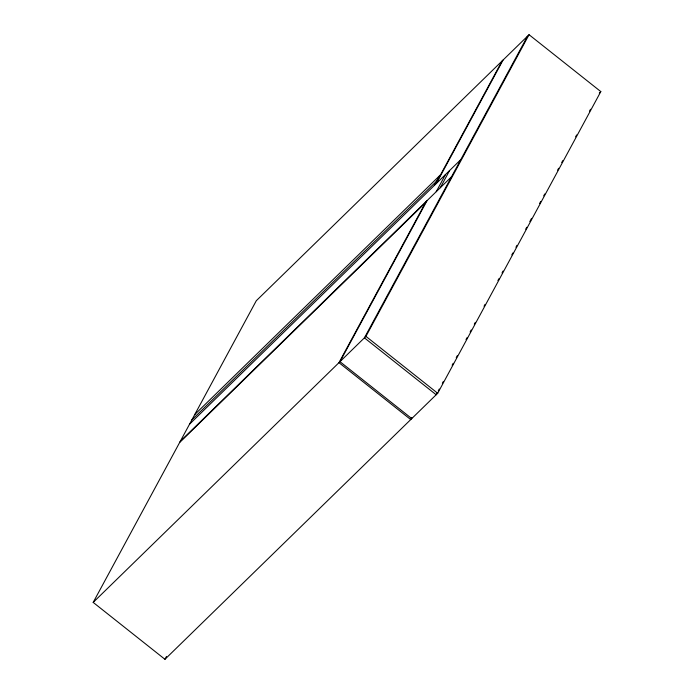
<?xml version="1.0" encoding="UTF-8"?>
<svg xmlns="http://www.w3.org/2000/svg" width="694" height="694" viewBox="0 0 694 694"><rect width="100%" height="100%" fill="white"/><g stroke="black" fill="none" stroke-linecap="round" stroke-linejoin="round"><path stroke-width="1.04" d="M93.187 602.401L256.294 300.736L529.045 34.7L600.813 91.599L437.706 393.264L164.955 659.3L93.187 602.401L365.938 336.364L529.045 34.7M164.955 659.3L166.499 656.446M434.305 185.454L439.528 175.79M426.038 201.642L338.967 362.676L410.735 419.575L411.759 417.667M435.32 184.465L502.074 61.003M427.053 200.644L339.982 361.678L411.75 418.577M436.344 183.468L503.089 60.014M436.214 191.718L445.496 174.532M440.282 187.744L449.573 170.568M527.518 36.192L364.411 337.857L436.179 394.756L437.203 392.847M438.235 390.948L439.267 389.039M442.347 383.331L443.388 381.414M452.124 365.252L453.173 363.309M456.244 357.644L457.303 355.684M466.021 339.557L467.045 337.657M470.133 331.949L471.209 329.962M474.297 324.245L475.329 322.337M484.03 306.254L485.054 304.354M497.919 280.558L498.951 278.658M502.04 272.942L503.063 271.042M511.816 254.863L512.84 252.963M515.928 247.255L516.961 245.346M525.688 229.202L526.737 227.268M529.826 221.56L531.552 218.35M539.602 203.481L540.626 201.572M543.714 195.864L544.747 193.964M557.603 170.169L558.635 168.269M561.724 162.561L562.756 160.652M575.612 136.865L576.645 134.957M589.51 111.17L590.542 109.262M194.771 414.535L440.543 174.801M191.865 419.896L436.63 181.16M189.549 424.19L460.764 159.646M180.258 441.367L451.473 176.823M179.677 442.442L425.457 202.717M599.286 93.091L600.813 91.599M365.938 336.364L437.706 393.264"/></g></svg>
